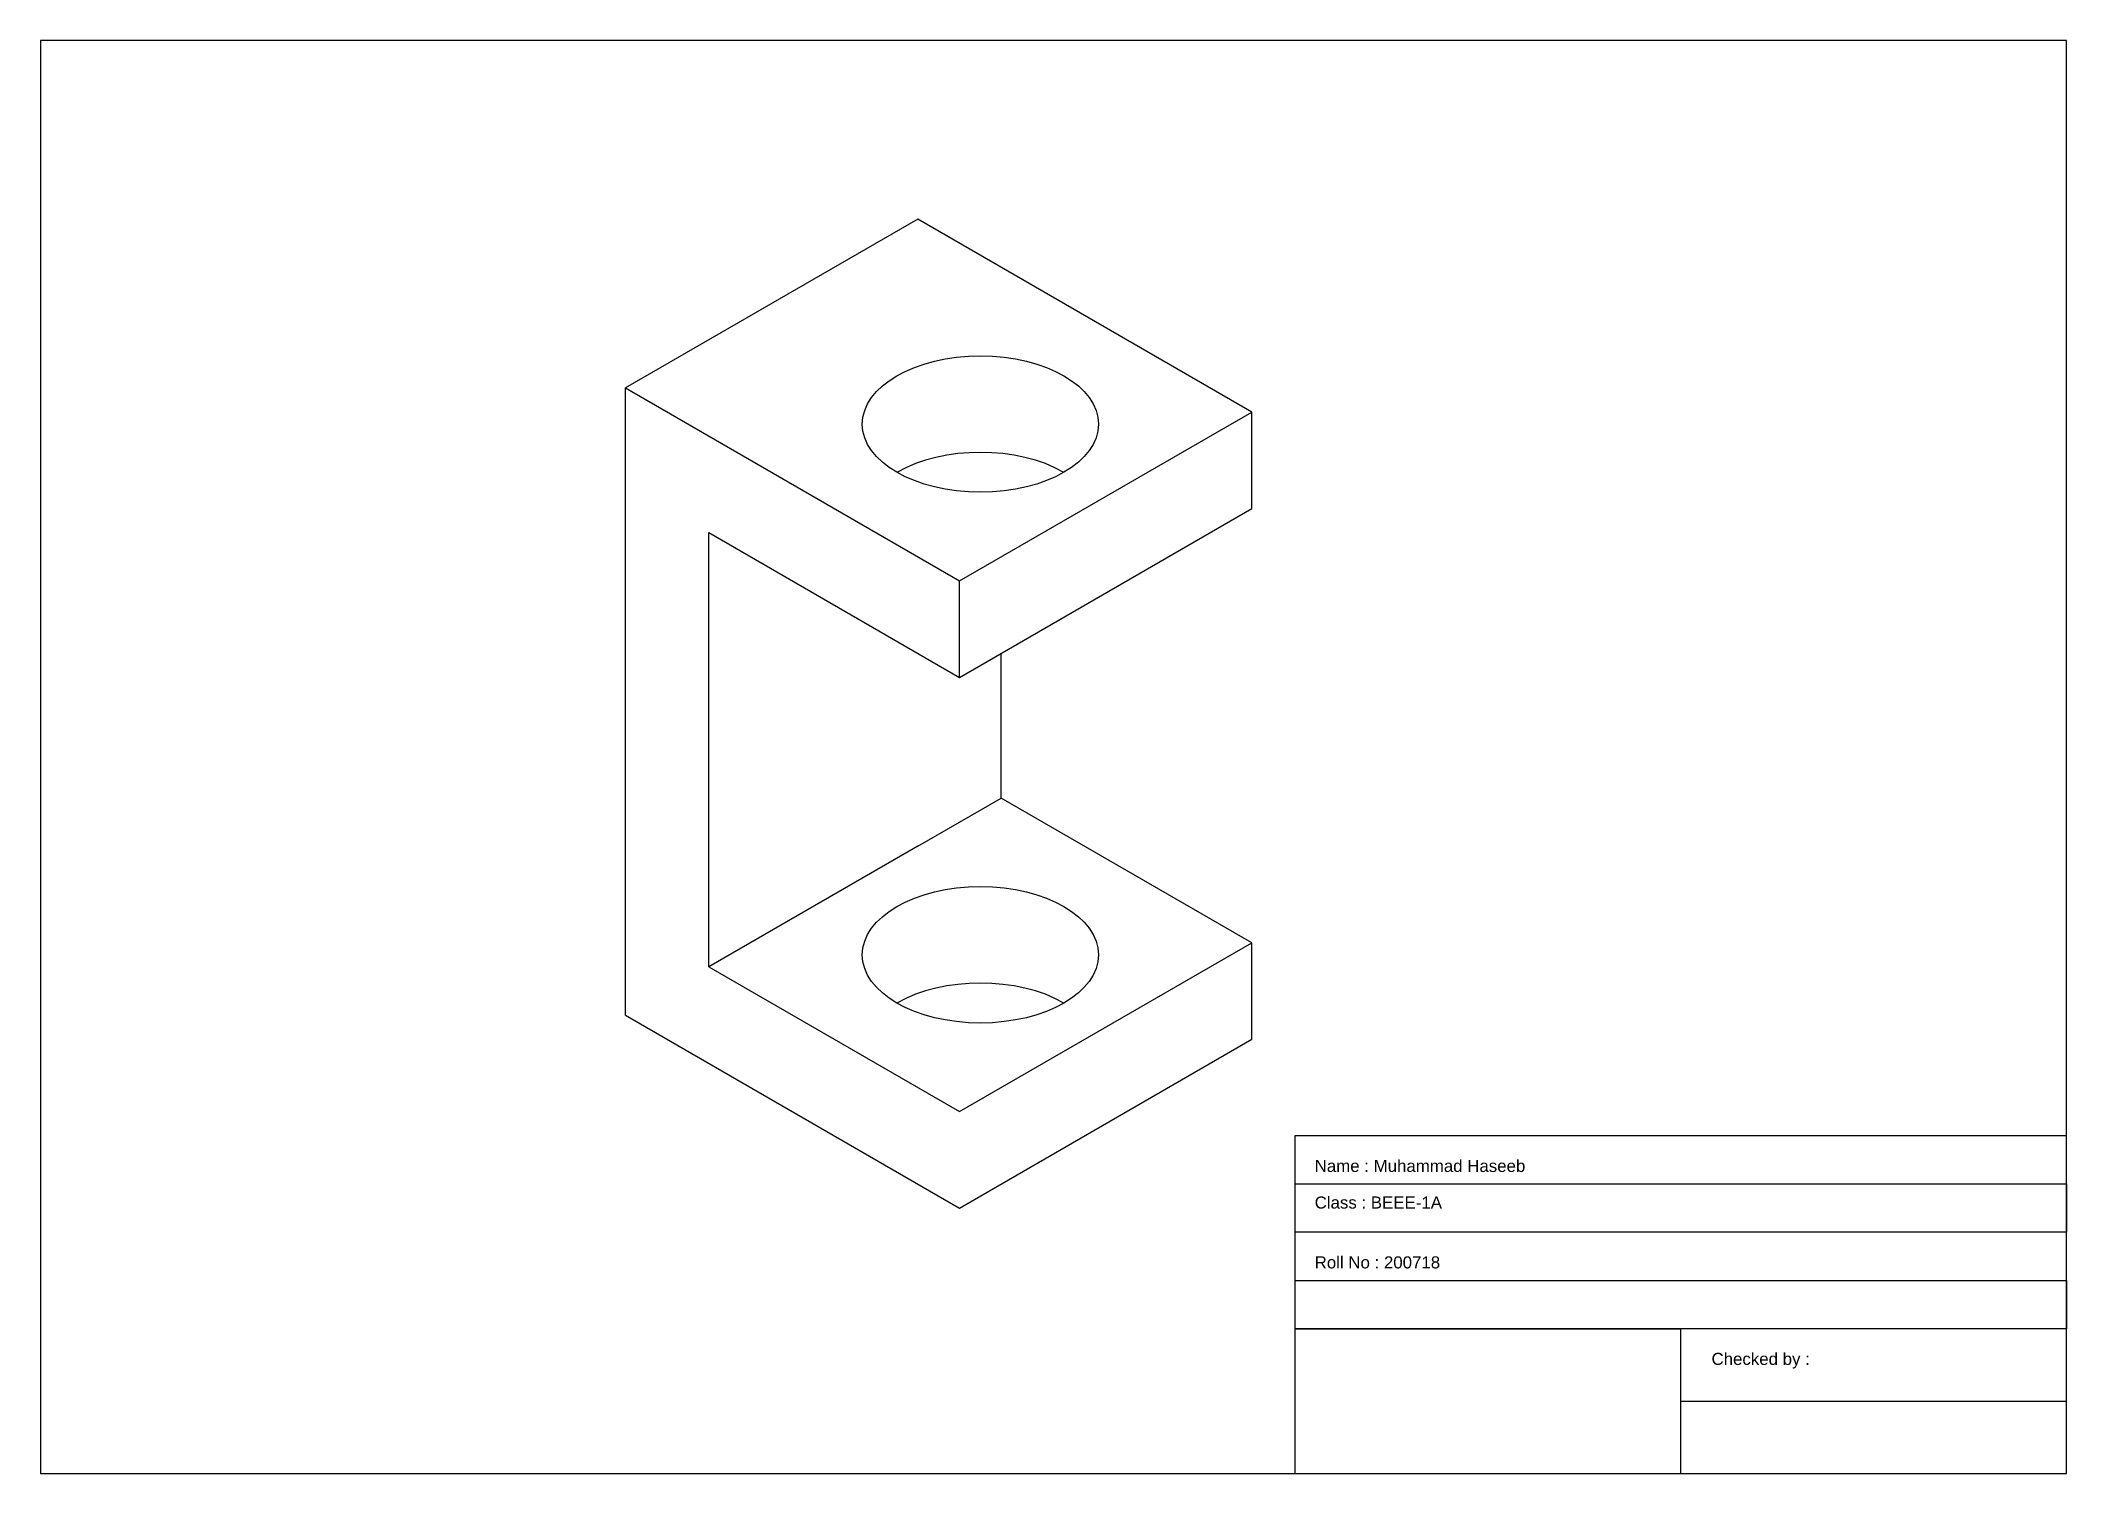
# Model space of a CAD drawing. Header units: millimetres. Extents: x -82 to 338, y -278 to 20.
import ezdxf

# ---------------------------------------------------------------- set-up
doc = ezdxf.new("R2010")
doc.units = ezdxf.units.MM
doc.styles.get("Standard").update_dxf_attribs({"font": 'arial.ttf'})

msp = doc.modelspace()

# ---------------------------------------------------------------- linework, layer by layer
for p, q in [((337.73, 19.5), (-82.27, 19.5)), ((-82.27, 19.5), (-82.27, -277.5)), ((337.73, -277.5), (337.73, 19.5)), ((99.59, -17.5), (38.97, -52.5)), ((168.87, -57.5), (99.59, -17.5)), ((38.97, -52.5), (108.25, -92.5)), ((38.97, -182.5), (38.97, -52.5)), ((108.25, -92.5), (168.87, -57.5)), ((168.87, -77.5), (168.87, -57.5)), ((108.25, -112.5), (168.87, -77.5)), ((56.29, -82.5), (108.25, -112.5)), ((56.29, -172.5), (56.29, -82.5)), ((108.25, -112.5), (108.25, -92.5)), ((116.91, -137.5), (116.91, -107.5)), ((99.59, -147.5), (116.91, -137.5)), ((168.87, -167.5), (116.91, -137.5)), ((99.59, -147.5), (56.29, -172.5)), ((108.25, -202.5), (168.87, -167.5)), ((168.87, -187.5), (168.87, -167.5)), ((56.29, -172.5), (108.25, -202.5)), ((38.97, -182.5), (108.25, -222.5)), ((108.25, -222.5), (168.87, -187.5)), ((337.73, -207.5), (177.73, -207.5)), ((177.73, -207.5), (177.73, -277.5)), ((177.73, -207.5), (177.73, -217.5)), ((337.73, -277.5), (337.73, -207.5)), ((177.73, -217.5), (337.73, -217.5)), ((337.73, -217.5), (337.73, -227.5)), ((337.73, -227.5), (177.73, -227.5)), ((177.73, -227.5), (177.73, -237.5)), ((177.73, -237.5), (337.73, -237.5)), ((337.73, -237.5), (337.73, -247.5)), ((337.73, -247.5), (177.73, -247.5)), ((177.73, -247.5), (257.73, -247.5)), ((257.73, -247.5), (257.73, -277.5)), ((257.73, -262.5), (337.73, -262.5)), ((-82.27, -277.5), (337.73, -277.5))]:
    msp.add_line(p, q)
for centre in [(112.58, -60), (112.58, -170)]:
    msp.add_ellipse(centre, major_axis=(-24.49, 0), ratio=0.57735)
for centre in [(112.58, -80), (112.58, -190)]:
    msp.add_ellipse(centre, major_axis=(-24.49, 0), ratio=0.57735, start_param=3.926991, end_param=5.497787)

# ---------------------------------------------------------------- texts
at = {"char_height": 2.5, "attachment_point": 1}
for s, width, heights, insert in [('Name : Muhammad Haseeb', 160, [2.54], (181.87, -212.5)), ('Class : BEEE-1A', 160, [4.91], (181.87, -220.09)), ('Roll No : 200718', 160, [0], (181.87, -232.5)), ('Checked by :', 75.6922, [0], (264.14, -252.5))]:
    msp.add_mtext_dynamic_manual_height_columns(s, width=width, gutter_width=12.5, heights=heights, dxfattribs=dict(at, insert=insert))

doc.saveas('drawing.dxf')
